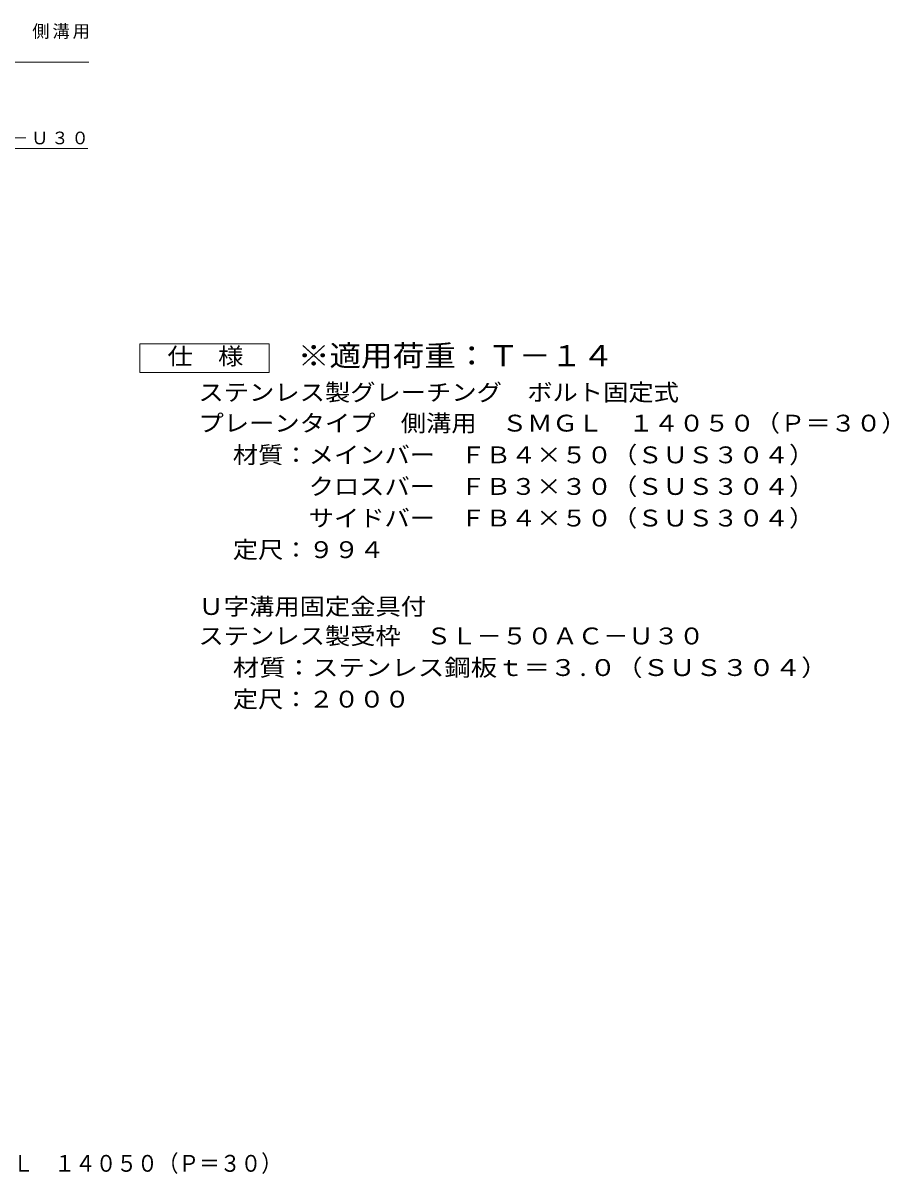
# Model space of a CAD drawing. Units: millimetres at full size; details may follow other scales. Extents: x -437 to 461, y -392 to 305.
# Drawn here: x 159.9 to 461.3, y -382.2 to 18.4 of the extents above; entities that cross this region are included whole.
import ezdxf
from ezdxf.enums import TextEntityAlignment as Align

# ---------------------------------------------------------------- set-up
doc = ezdxf.new("R2010")
doc.units = ezdxf.units.MM
doc.header["$LTSCALE"] = 2
doc.layers.add('D-5_建具', color=7, linetype='Continuous', lineweight=9)
doc.layers.add('F-0_F-0ﾚｲﾔ', color=2, linetype='Continuous')
doc.styles.add('ＭＳ ゴシック', font='')
doc.styles.get('ＭＳ ゴシック').set_extended_font_data('MS Gothic')

msp = doc.modelspace()

# ---------------------------------------------------------------- linework, layer by layer
at = {"layer": 'D-5_建具'}
for p, q in [((57.843, 4.786), (182.847, 4.786)), ((50.43, -25.214), (182.434, -25.214))]:
    msp.add_line(p, q, dxfattribs=at)
msp.add_lwpolyline([(245.562, -103.214), (200.562, -103.214), (200.562, -93.214), (245.562, -93.214)], close=True, dxfattribs=at)

# ---------------------------------------------------------------- texts
at = {"layer": 'D-5_建具', "color": 2, "style": 'ＭＳ ゴシック'}
for s, width, p in [('仕\u3000様', 1.1, (210.196, -102.232)), ('ステンレス製グレーチング\u3000ボルト固定式', 1.1, (220.98, -114.798)), ('プレーンタイプ\u3000側溝用\u3000ＳＭＧＬ\u3000１４０５０（Ｐ＝３０）', 1.1, (220.98, -125.523)), ('材質：メインバー\u3000ＦＢ４×５０（ＳＵＳ３０４）', 1.1, (232.923, -136.564)), ('\u3000\u3000\u3000クロスバー\u3000ＦＢ３×３０（ＳＵＳ３０４）', 1.1, (232.923, -147.564)), ('\u3000\u3000\u3000サイドバー\u3000ＦＢ４×５０（ＳＵＳ３０４）', 1.1, (232.923, -158.564)), ('定尺：９９４', 1.1, (232.923, -169.565)), ('Ｕ字溝用固定金具付', 1.1, (220.98, -189.338)), ('ステンレス製受枠\u3000ＳＬ－５０ＡＣ－Ｕ３０', 1.1, (220.98, -199.599)), ('材質：ステンレス鋼板ｔ＝３.０（ＳＵＳ３０４）', 1.15, (232.923, -210.599)), ('定尺：２０００', 1.1, (232.923, -221.599))]:
    msp.add_text(s, height=5.865, dxfattribs=dict(at, width=width)).set_placement(p, align=Align.BOTTOM_LEFT)
at = {"layer": 'D-5_建具', "color": 3, "style": 'ＭＳ ゴシック', "width": 1.1}
msp.add_text('※適用荷重：Ｔ－１４', height=7.331, dxfattribs=at).set_placement((255.562, -103.214), align=Align.BOTTOM_LEFT)
at = {"layer": 'D-5_建具', "char_height": 4.399, "attachment_point": 7, "style": 'ＭＳ ゴシック'}
for s, insert in [('\\T1.17;ボルト固定式\u3000プレーンタイプ\u3000側溝用', (57.847, 12.888)), ('\\T1.17;ステンレス製受枠ＳＬ－５０ＡＣ－Ｕ３０', (50.434, -24.262))]:
    msp.add_mtext(s, dxfattribs=dict(at, insert=insert))
at = {"layer": 'F-0_F-0ﾚｲﾔ', "style": 'ＭＳ ゴシック', "width": 0.9}
msp.add_text('ステンレス製グレーチング\u3000ボルト固定式\u3000プレーンタイプ\u3000側溝用\u3000ＳＭＧＬ\u3000１４０５０（Ｐ＝３０）', height=5.865, dxfattribs=at).set_placement((-95.565, -383.172), align=Align.BOTTOM_LEFT)

doc.saveas('drawing.dxf')
